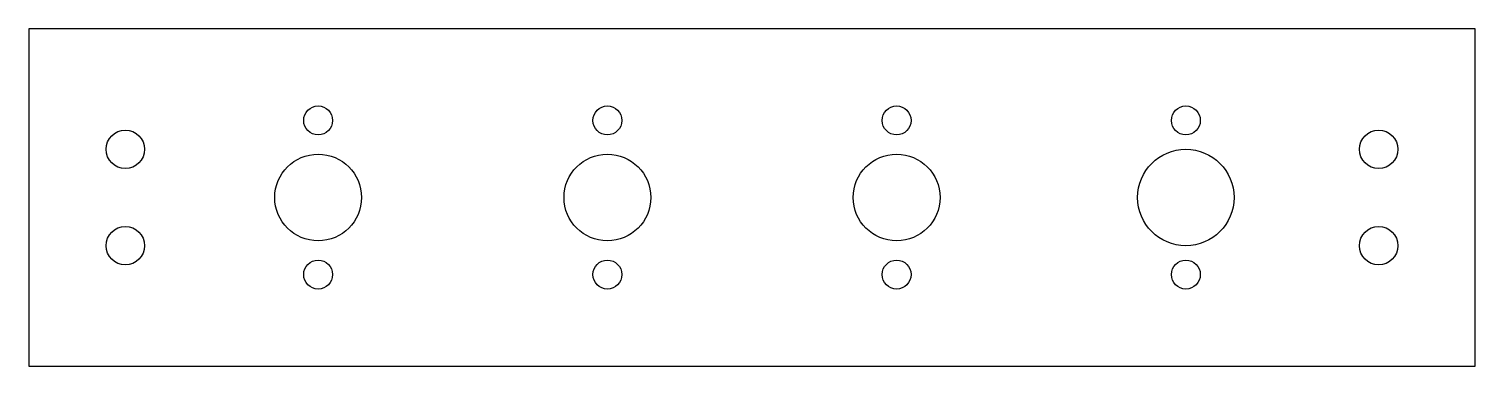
# Model space of a CAD drawing. Header units: millimetres. Extents: x -145 to 5, y -17 to 18.
import ezdxf

# ---------------------------------------------------------------- set-up
doc = ezdxf.new("R2010")
doc.units = ezdxf.units.MM
doc.layers.get('0').update_dxf_attribs({"linetype": 'CONTINUOUS'})

msp = doc.modelspace()

# ---------------------------------------------------------------- linework, layer by layer
msp.add_lwpolyline([(-145, -17.5), (5, -17.5), (5, 17.5), (-145, 17.5)], close=True)
for centre, radius in [((-115, 8), 1.5), ((-85, 8), 1.5), ((-55, 8), 1.5), ((-25, 8), 1.5), ((-135, 5), 2), ((-5, 5), 2), ((-25, 0), 5), ((-115, 0), 4.5), ((-85, 0), 4.5), ((-55, 0), 4.5), ((-135, -5), 2), ((-5, -5), 2), ((-115, -8), 1.5), ((-85, -8), 1.5), ((-55, -8), 1.5), ((-25, -8), 1.5)]:
    msp.add_circle(centre, radius)

doc.saveas('drawing.dxf')
